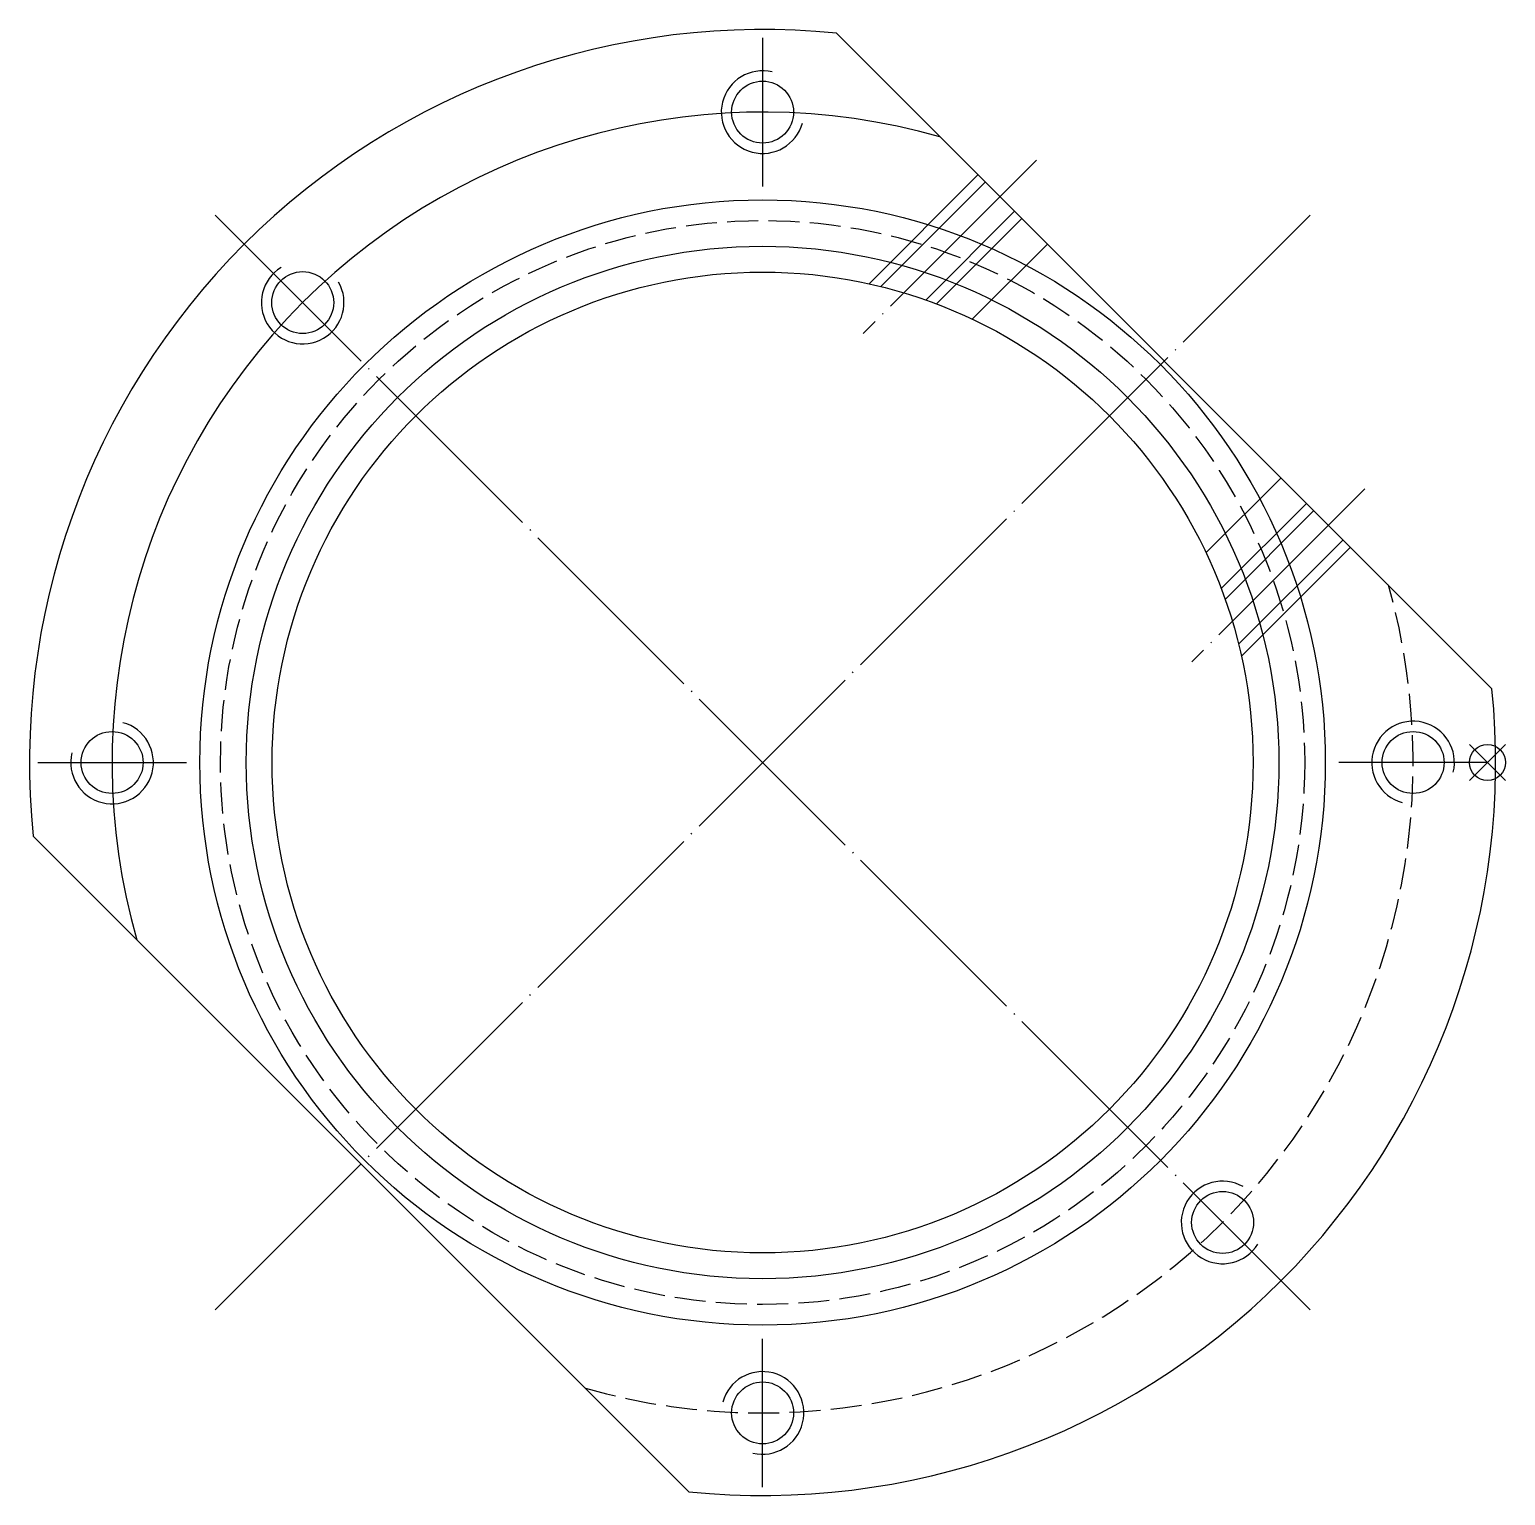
# Model space of a CAD drawing. Extents: x -71 to 72, y 899 to 1041.
import ezdxf

# ---------------------------------------------------------------- set-up
doc = ezdxf.new("R2010")
doc.units = 0
doc.header["$MEASUREMENT"] = 0
doc.linetypes.add('CENTER', pattern=[22, 20, -1, 0, -1])
doc.linetypes.add('DASHED', pattern=[4, 3, -1])
doc.layers.get('0').update_dxf_attribs({"linetype": 'CONTINUOUS'})
doc.layers.add('$PARTREF_BOM', color=7, linetype='CONTINUOUS')
doc.styles.get("Standard").update_dxf_attribs({"font": 'txt.shx', "bigfont": 'chineset.shx'})

# ---------------------------------------------------------------- blocks, each defined once
blk = doc.blocks.new('PARTREF')
at = {"layer": '$PARTREF_BOM', "color": 2}
for p, q in [((-1.75, -1.75), (1.75, 1.75)), ((-1.75, 1.75), (1.75, -1.75))]:
    blk.add_line(p, q, dxfattribs=at)
blk.add_circle((0, 0), 1.75, dxfattribs=at)
at = {"layer": '$PARTREF_BOM', "color": 2, "flags": 1}
for tag, p in [('TAG5', (-16.09, -4.95)), ('TAG10', (-5.65, -5)), ('TAG15', (5.59, -4.74)), ('TAG4', (-16.09, -8.95)), ('TAG9', (-5.65, -9)), ('TAG14', (5.59, -8.74)), ('TAG3', (-16.09, -12.95)), ('TAG8', (-5.65, -13)), ('TAG13', (5.59, -12.74)), ('TAG12', (5.59, -16.74)), ('TAG2', (-16.09, -16.95)), ('TAG7', (-5.65, -17)), ('TAG1', (-16.09, -20.95)), ('TAG6', (-5.65, -21)), ('TAG11', (5.59, -20.74))]:
    blk.add_attdef(tag, p, '', height=2.5, dxfattribs=at)

msp = doc.modelspace()

# ---------------------------------------------------------------- linework, layer by layer
at = {"color": 1, "linetype": 'CENTER'}
for p, q in [((-0.24, 1040.15), (-0.24, 1025.77)), ((26.28, 1028.3), (9.51, 1011.53)), ((-53.27, 1022.99), (52.8, 916.93)), ((-53.27, 916.93), (52.8, 1022.99)), ((58.1, 996.48), (41.33, 979.71)), ((-70.43, 969.96), (-56.04, 969.96))]:
    msp.add_line(p, q, dxfattribs=at)
at = {"color": 7, "linetype": 'CONTINUOUS'}
for p, q in [((70.4, 977.1), (6.91, 1040.6)), ((10.07, 1016.33), (20.62, 1026.88)), ((21.33, 1026.18), (11.21, 1016.06)), ((15.57, 1014.76), (24.16, 1023.35)), ((16.6, 1014.38), (24.87, 1022.64)), ((20.07, 1012.9), (27.34, 1020.17)), ((42.7, 990.27), (49.97, 997.54)), ((44.18, 986.8), (52.44, 995.06)), ((44.56, 985.76), (53.15, 994.36)), ((55.98, 991.53), (45.86, 981.41)), ((69.96, 969.96), (55.57, 969.96)), ((-7.38, 899.32), (-70.88, 962.82)), ((-0.24, 899.77), (-0.24, 914.15))]:
    msp.add_line(p, q, dxfattribs=at)
at = {"color": 7}
msp.add_line((46.13, 980.27), (56.69, 990.82), dxfattribs=at)
at = {"color": 7, "linetype": 'CONTINUOUS'}
for centre, radius in [((-0.24, 1032.96), 3), ((-0.24, 969.96), 54.5), ((-0.24, 969.96), 50), ((-44.78, 1014.51), 3), ((-0.24, 969.96), 47.5), ((-63.24, 969.96), 3), ((62.76, 969.96), 3), ((44.31, 925.41), 3), ((-0.24, 906.96), 3)]:
    msp.add_circle(centre, radius, dxfattribs=at)
at = {"color": 3, "linetype": 'DASHED'}
msp.add_circle((-0.24, 969.96), 52.5, dxfattribs=at)
at = {"color": 7, "linetype": 'CONTINUOUS'}
for centre, radius, start, end in [((-0.24, 969.96), 71, 84.2269, 185.7731), ((-0.24, 1032.96), 4, 76.4874, 344.7163), ((-0.24, 969.96), 63, 74.189, 195.811), ((-44.78, 1014.51), 4, 121.4874, 29.7163), ((-0.24, 969.96), 71, 264.2269, 5.7731), ((-63.24, 969.96), 4, 166.4874, 74.7163), ((62.76, 969.96), 4, 346.4874, 254.7163), ((44.31, 925.41), 4, 60.2837, 328.5126), ((-0.24, 906.96), 4, 256.4874, 164.7163)]:
    msp.add_arc(centre, radius, start, end, dxfattribs=at)
at = {"color": 3, "linetype": 'DASHED'}
msp.add_arc((-0.24, 969.96), 63, 254.189, 15.811, dxfattribs=at)

# ---------------------------------------------------------------- block references
at = {"color": 7}
msp.add_blockref('PARTREF', (69.96, 969.96), dxfattribs=at)

doc.saveas('drawing.dxf')
